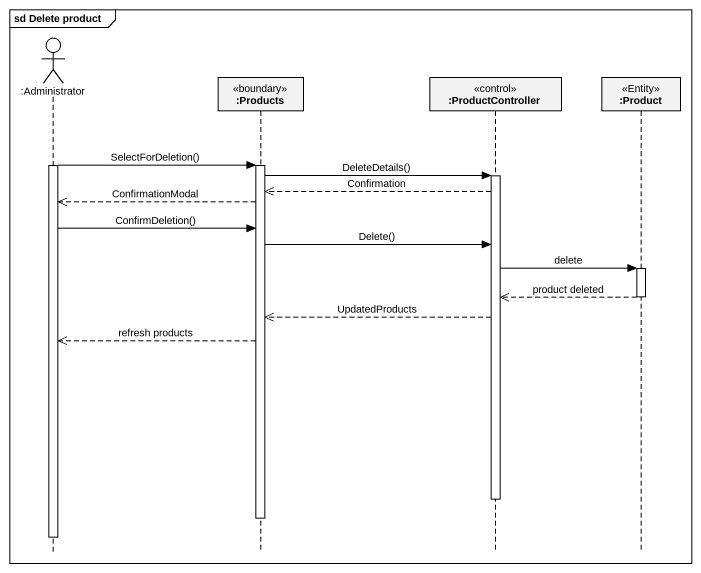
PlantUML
@startuml
mainframe sd Delete product
hide footbox
actor ":Administrator" as Administrator
participant ":Products" as Products <<boundary>>
participant ":ProductController" as ProductController <<control>>
participant ":Product" as Product <<Entity>>

activate Administrator
Administrator -> Products : SelectForDeletion()
activate Products
Products -> ProductController : DeleteDetails()
activate ProductController
ProductController -->> Products : Confirmation
Products -->> Administrator : ConfirmationModal
Administrator -> Products : ConfirmDeletion()
Products -> ProductController : Delete()
ProductController -> Product : delete
activate Product
Product -->> ProductController : product deleted
deactivate Product
ProductController -->> Products : UpdatedProducts
Products -->> Administrator : refresh products
deactivate ProductController
deactivate Products
deactivate Administrator
@enduml
